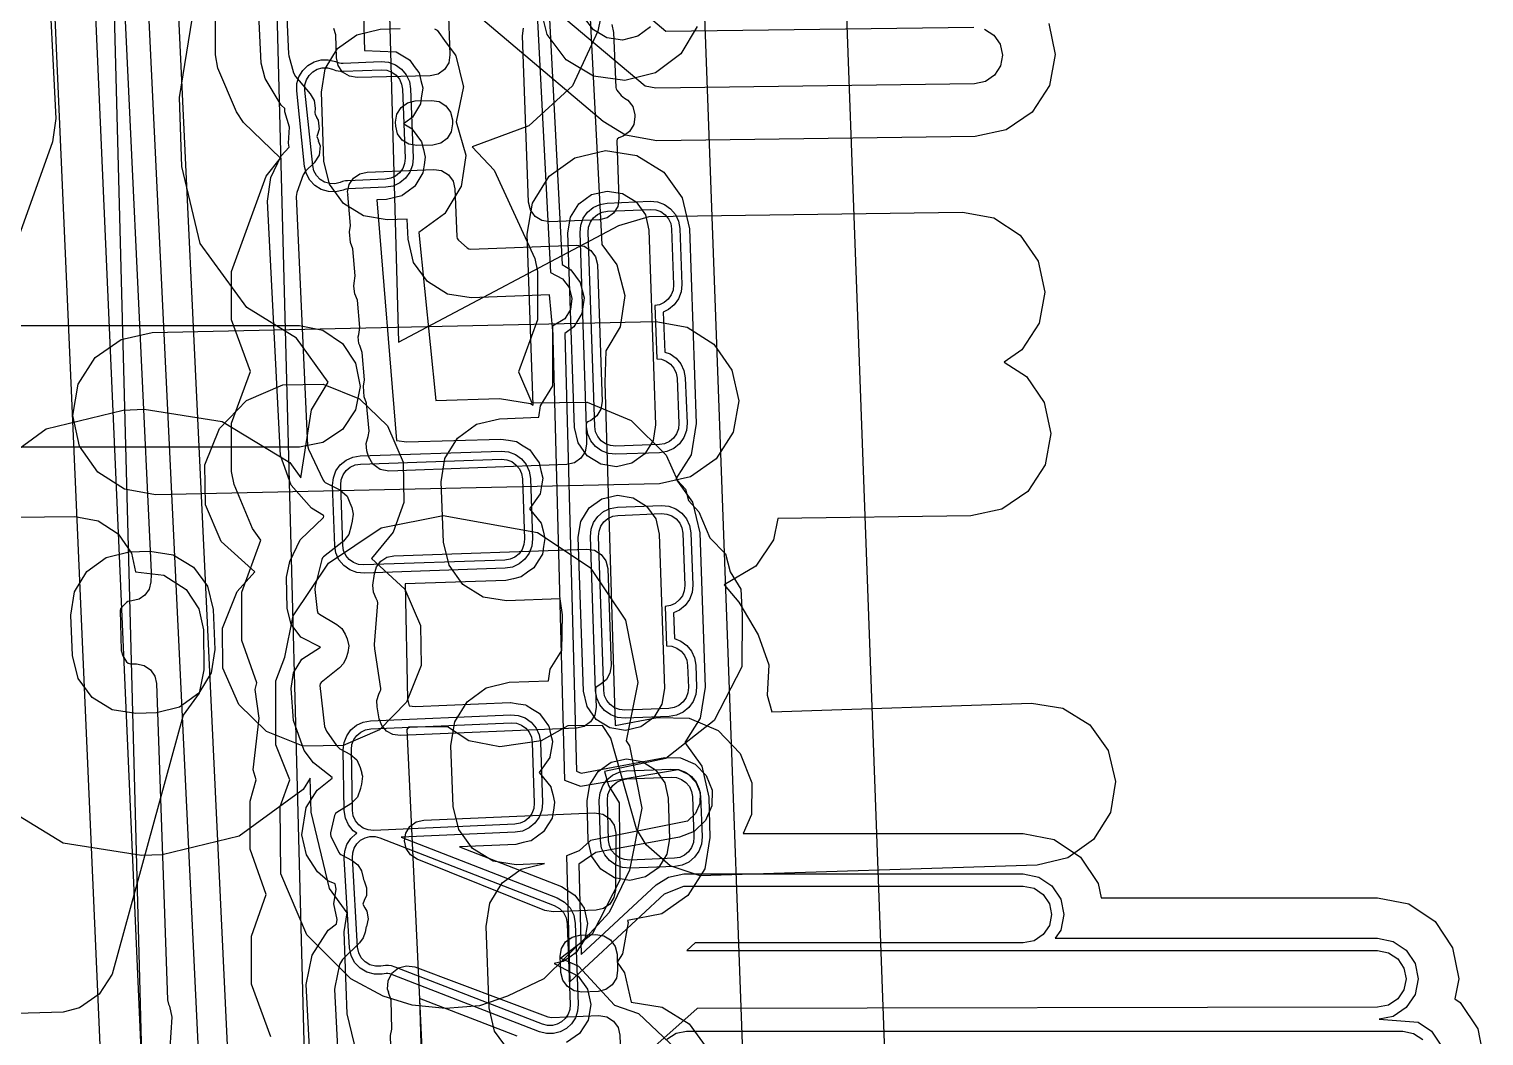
# Model space of a CAD drawing. Header units: metres. Extents: x 17722 to 17999, y 13535 to 15917.
# Drawn here: x 17947.2 to 17983.05, y 13619.83 to 13644.64 of the extents above; entities that cross this region are included whole.
import ezdxf

# ---------------------------------------------------------------- set-up
doc = ezdxf.new("R2010")
doc.units = ezdxf.units.M
doc.layers.add('AI_GREENING_EXCLUSIONS', color=1, linetype='Continuous')
doc.layers.add('AI_GREENING_LAWN', color=82, linetype='Continuous')

msp = doc.modelspace()

# ---------------------------------------------------------------- linework, layer by layer
at = {"layer": 'AI_GREENING_EXCLUSIONS'}
for points in [[(17937.81, 13581.613), (17949.419, 13600.49), (17949.552, 13600.909), (17949.929, 13601.592), (17950.214, 13601.82), (17950.428, 13602.153), (17949.162, 13650.342), (17948.915, 13650.645), (17948.695, 13651.119), (17948.436, 13652.246), (17948.559, 13652.776), (17948.432, 13655.492), (17948.268, 13655.995), (17948.307, 13656.619), (17948.485, 13657.379), (17948.807, 13657.925), (17946.211, 13694.508), (17945.589, 13694.609), (17944.864, 13694.899), (17944.581, 13695.101), (17921.652, 13696.691), (17898.97, 13691.755)], [(17937.81, 13581.613), (17949.419, 13600.49), (17949.552, 13600.909), (17949.929, 13601.592), (17950.214, 13601.82), (17950.428, 13602.153), (17949.162, 13650.342), (17948.915, 13650.645), (17948.695, 13651.119), (17948.436, 13652.246), (17948.559, 13652.776), (17948.432, 13655.492), (17948.268, 13655.995), (17948.307, 13656.619), (17948.485, 13657.379), (17948.807, 13657.925), (17946.211, 13694.508), (17945.589, 13694.609), (17944.864, 13694.899), (17944.581, 13695.101), (17921.652, 13696.691), (17898.97, 13691.755)], [(17958.568, 13667.284), (17960.042, 13638.64), (17960.345, 13638.49), (17960.508, 13638.271), (17960.575, 13638.007), (17960.536, 13637.736), (17960.396, 13637.502), (17960.094, 13637.318), (17960.39, 13626.134), (17960.789, 13625.986), (17963.189, 13626.391), (17963.44, 13626.282), (17963.63, 13626.086), (17963.731, 13625.832), (17963.727, 13625.559), (17963.618, 13625.308), (17963.422, 13625.118), (17961.035, 13624.646), (17960.755, 13624.387), (17960.44, 13624.269), (17960.522, 13621.165), (17962.856, 13623.333), (17963.332, 13623.52), (17971.693, 13623.52), (17971.961, 13623.467), (17972.188, 13623.315), (17972.34, 13623.088), (17972.393, 13622.82), (17972.34, 13622.553), (17972.188, 13622.325), (17971.961, 13622.174), (17971.693, 13622.12), (17963.607, 13622.12), (17963.406, 13621.934), (17980.427, 13621.934), (17980.695, 13621.88), (17980.922, 13621.729), (17981.074, 13621.501), (17981.127, 13621.234), (17981.074, 13620.966), (17980.922, 13620.739), (17980.695, 13620.587), (17980.427, 13620.534), (17963.659, 13620.503), (17960.611, 13617.79)], [(17958.883, 13667.014), (17960.332, 13638.841), (17960.546, 13638.713), (17960.779, 13638.4), (17960.875, 13638.022), (17960.819, 13637.636), (17960.619, 13637.301), (17960.399, 13637.137), (17960.684, 13626.357), (17960.802, 13626.308), (17962.862, 13626.69), (17963.252, 13626.684), (17963.611, 13626.529), (17963.882, 13626.249), (17964.026, 13625.886), (17964.02, 13625.496), (17963.865, 13625.138), (17963.585, 13624.866), (17963.222, 13624.723), (17961.16, 13624.35), (17960.745, 13624.064), (17960.804, 13621.837), (17962.652, 13623.553), (17962.95, 13623.744), (17963.332, 13623.82), (17971.693, 13623.82), (17972.076, 13623.744), (17972.4, 13623.528), (17972.617, 13623.203), (17972.693, 13622.82), (17972.617, 13622.438), (17972.481, 13622.234), (17980.427, 13622.234), (17980.81, 13622.157), (17981.134, 13621.941), (17981.351, 13621.616), (17981.427, 13621.234), (17981.351, 13620.851), (17981.134, 13620.526), (17980.81, 13620.31), (17980.468, 13620.242), (17981.429, 13620.166), (17981.753, 13619.949), (17981.97, 13619.624)], [(17960.023, 13664.323), (17961.308, 13639.332), (17961.682, 13638.83), (17961.874, 13638.073), (17961.761, 13637.301), (17961.41, 13636.713), (17961.381, 13635.928), (17961.639, 13627.483), (17962.682, 13627.673), (17963.462, 13627.662), (17964.179, 13627.352), (17964.722, 13626.792), (17965.01, 13626.066), (17964.998, 13625.286), (17964.796, 13624.82), (17971.693, 13624.82), (17972.459, 13624.668), (17973.107, 13624.235), (17973.541, 13623.586), (17973.611, 13623.234), (17980.427, 13623.234), (17981.193, 13623.081), (17981.842, 13622.648), (17982.275, 13621.999), (17982.427, 13621.234), (17982.33, 13620.743), (17982.46, 13620.656), (17982.894, 13620.007), (17983.046, 13619.242)], [(17950.386, 13655.374), (17953.494, 13589.735)], [(17953.087, 13653.224), (17954.347, 13605.275), (17954.598, 13604.644), (17954.723, 13603.874), (17954.595, 13603.331), (17954.704, 13600.664), (17954.877, 13600.127), (17954.814, 13599.349), (17954.594, 13598.667), (17955.136, 13587.988)], [(17953.087, 13653.224), (17954.347, 13605.275), (17954.598, 13604.644), (17954.723, 13603.874), (17954.595, 13603.331), (17954.704, 13600.664), (17954.877, 13600.127), (17954.814, 13599.349), (17954.594, 13598.667), (17955.136, 13587.988)], [(17954.37, 13614.525), (17954.024, 13621.092), (17954.17, 13621.818), (17954.569, 13622.439), (17954.774, 13622.587), (17954.792, 13622.698), (17954.708, 13623.085), (17954.767, 13623.447), (17954.74, 13623.573), (17954.562, 13623.648), (17954.305, 13623.871), (17954.034, 13624.291), (17953.916, 13624.782), (17954.027, 13625.455), (17954.297, 13625.882), (17954.669, 13626.179), (17954.665, 13626.196), (17954.204, 13626.56), (17953.976, 13626.866), (17953.711, 13627.603), (17953.653, 13628.388), (17953.713, 13628.78), (17953.919, 13629.118), (17954.382, 13629.412), (17953.893, 13629.66), (17953.654, 13629.976), (17953.557, 13630.36), (17953.543, 13631.138), (17953.621, 13631.525), (17953.876, 13632.057), (17954.452, 13632.606), (17954.457, 13632.642), (17954.454, 13632.654), (17954.157, 13632.837), (17953.653, 13633.399), (17953.392, 13634.131), (17953.07, 13640.406), (17953.157, 13640.989), (17953.41, 13641.519), (17953.604, 13641.732), (17953.587, 13641.831), (17953.616, 13642.226), (17953.503, 13642.606), (17953.501, 13642.682), (17953.41, 13642.766), (17953.015, 13643.424), (17952.918, 13643.807), (17952.526, 13651.992)], [(17955.242, 13652.062), (17955.465, 13644.119), (17956.234, 13644.084), (17956.24, 13644.081), (17956.244, 13644.08), (17956.406, 13643.981), (17956.569, 13643.884), (17956.573, 13643.88), (17956.577, 13643.877), (17956.689, 13643.724), (17956.803, 13643.571), (17956.804, 13643.566), (17956.807, 13643.562), (17956.852, 13643.377), (17956.898, 13643.193), (17956.898, 13643.188), (17956.899, 13643.183), (17956.869, 13642.995), (17956.842, 13642.807), (17956.839, 13642.803), (17956.839, 13642.797), (17956.74, 13642.635), (17956.642, 13642.472), (17956.638, 13642.469), (17956.635, 13642.464), (17956.482, 13642.352), (17956.424, 13642.309), (17956.471, 13642.281), (17956.636, 13642.182), (17956.637, 13642.18), (17956.639, 13642.178), (17956.753, 13642.023), (17956.867, 13641.868), (17956.868, 13641.865), (17956.869, 13641.863), (17956.915, 13641.676), (17956.961, 13641.489), (17956.961, 13641.486), (17956.961, 13641.484), (17956.931, 13641.294), (17956.903, 13641.103), (17956.901, 13641.101), (17956.901, 13641.099), (17956.801, 13640.934), (17956.701, 13640.769), (17956.699, 13640.768), (17956.698, 13640.765), (17956.542, 13640.652), (17956.387, 13640.538), (17956.385, 13640.537), (17956.383, 13640.535), (17956.003, 13640.444), (17955.768, 13640.433), (17955.768, 13640.433), (17956.252, 13634.503), (17956.507, 13634.473), (17958.82, 13634.54), (17958.82, 13634.54), (17958.82, 13634.54), (17959.013, 13634.509), (17959.205, 13634.477), (17959.205, 13634.477), (17959.205, 13634.477), (17959.371, 13634.374), (17959.537, 13634.271), (17959.537, 13634.271), (17959.537, 13634.271), (17959.651, 13634.113), (17959.764, 13633.954), (17959.764, 13633.954), (17959.764, 13633.954), (17959.809, 13633.764), (17959.853, 13633.574), (17959.853, 13633.574), (17959.853, 13633.574), (17959.822, 13633.382), (17959.79, 13633.189), (17959.79, 13633.189), (17959.79, 13633.189), (17959.532, 13632.82), (17959.819, 13632.466), (17959.819, 13632.466), (17959.819, 13632.466), (17959.863, 13632.276), (17959.908, 13632.086), (17959.908, 13632.086), (17959.908, 13632.086), (17959.876, 13631.893), (17959.845, 13631.701), (17959.845, 13631.701), (17959.845, 13631.701), (17959.742, 13631.535), (17959.639, 13631.369), (17959.639, 13631.369), (17959.639, 13631.369), (17959.481, 13631.256), (17959.322, 13631.142), (17959.322, 13631.142), (17959.322, 13631.142), (17959.132, 13631.097), (17958.942, 13631.053), (17956.466, 13630.969), (17956.525, 13628.129), (17956.565, 13627.96), (17956.714, 13627.951), (17959.049, 13628.044), (17959.05, 13628.044), (17959.059, 13628.044), (17959.246, 13628.014), (17959.434, 13627.985), (17959.439, 13627.982), (17959.444, 13627.981), (17959.605, 13627.881), (17959.768, 13627.782), (17959.771, 13627.778), (17959.775, 13627.776), (17959.886, 13627.621), (17959.999, 13627.468), (17960, 13627.463), (17960.003, 13627.459), (17960.046, 13627.274), (17960.091, 13627.089), (17960.091, 13627.084), (17960.092, 13627.079), (17960.061, 13626.891), (17960.032, 13626.703), (17960.03, 13626.7), (17960.029, 13626.694), (17959.763, 13626.319), (17960.054, 13625.969), (17960.055, 13625.963), (17960.058, 13625.96), (17960.101, 13625.775), (17960.146, 13625.59), (17960.146, 13625.585), (17960.147, 13625.58), (17960.116, 13625.392), (17960.087, 13625.204), (17960.084, 13625.2), (17960.084, 13625.195), (17959.983, 13625.033), (17959.885, 13624.871), (17959.881, 13624.868), (17959.878, 13624.863), (17959.724, 13624.752), (17959.57, 13624.64), (17959.565, 13624.639), (17959.561, 13624.636), (17959.376, 13624.592), (17959.191, 13624.547), (17957.805, 13624.486), (17960.319, 13623.509), (17960.319, 13623.509), (17960.484, 13623.404), (17960.648, 13623.299), (17960.648, 13623.299), (17960.648, 13623.299), (17960.76, 13623.139), (17960.872, 13622.98), (17960.872, 13622.98), (17960.872, 13622.98), (17960.914, 13622.789), (17960.957, 13622.599), (17960.957, 13622.599), (17960.957, 13622.599), (17960.923, 13622.407), (17960.889, 13622.215), (17960.889, 13622.215), (17960.889, 13622.215), (17960.784, 13622.05), (17960.679, 13621.885), (17960.679, 13621.885), (17960.679, 13621.885), (17960.52, 13621.773), (17960.36, 13621.662), (17960.36, 13621.662), (17960.36, 13621.662), (17960.169, 13621.619), (17960.139, 13621.613), (17960.73, 13621.301), (17960.954, 13620.981), (17961.039, 13620.6), (17960.971, 13620.216), (17960.761, 13619.887), (17960.442, 13619.663)], [(17963.6, 13651.451), (17966.018, 13585.59)], [(17970.744, 13644.644), (17970.974, 13644.495), (17971.128, 13644.27), (17971.185, 13644.003), (17971.135, 13643.734), (17970.987, 13643.505), (17970.762, 13643.35), (17970.494, 13643.293), (17962.644, 13643.19), (17962.376, 13643.239), (17952.759, 13651.332)], [(17955.155, 13651.138), (17962.888, 13644.593), (17970.476, 13644.693)], [(17972.323, 13644.783), (17972.485, 13644.02), (17972.343, 13643.252), (17971.918, 13642.598), (17971.275, 13642.156), (17970.512, 13641.994), (17962.662, 13641.89), (17961.894, 13642.032), (17961.343, 13642.363), (17952.245, 13650.064)], [(17950.187, 13592.418), (17950.041, 13595.739), (17949.774, 13600.848), (17947.628, 13649.807)], [(17951.238, 13591.263), (17951.098, 13594.461), (17950.882, 13598.484), (17948.627, 13649.846)], [(17955.979, 13648.559), (17956.298, 13636.928), (17961.732, 13639.801), (17962.48, 13640.024), (17970.2, 13640.133), (17970.968, 13639.991), (17971.622, 13639.566), (17972.064, 13638.923), (17972.227, 13638.159), (17972.085, 13637.392), (17971.66, 13636.737), (17971.221, 13636.436), (17971.772, 13636.079), (17972.214, 13635.436), (17972.377, 13634.672), (17972.234, 13633.905), (17971.81, 13633.25), (17971.166, 13632.808), (17970.403, 13632.646), (17965.646, 13632.583), (17965.541, 13632.056), (17965.108, 13631.408), (17964.324, 13630.947), (17964.686, 13630.515), (17965.165, 13629.712), (17965.426, 13628.977), (17965.387, 13628.226), (17965.5, 13627.814), (17971.9, 13628.033), (17972.67, 13627.908), (17973.333, 13627.496), (17973.789, 13626.863), (17973.967, 13626.103), (17973.841, 13625.333), (17973.43, 13624.67), (17972.797, 13624.214), (17972.037, 13624.036), (17963.737, 13623.777), (17962.997, 13624.024), (17962.407, 13624.535), (17962.168, 13624.932), (17961.529, 13627.171), (17961.327, 13627.477), (17960.477, 13627.47), (17959.819, 13627.102), (17958.798, 13626.956), (17958.031, 13627.102), (17957.508, 13627.445), (17956.543, 13627.437), (17956.507, 13627.38), (17957.47, 13606.908)], [(17967.226, 13648.097), (17969.387, 13589.207)], [(17947.65, 13646.523), (17947.86, 13642.441), (17947.775, 13641.868), (17946.277, 13637.696)], [(17953.152, 13619.802), (17952.678, 13621.101), (17952.678, 13622.288), (17953.039, 13623.318), (17952.644, 13624.431), (17952.644, 13625.618), (17952.794, 13626.144), (17952.716, 13626.39), (17952.871, 13627.661), (17952.767, 13628.366), (17952.808, 13628.529), (17952.439, 13629.576), (17952.439, 13630.763), (17952.906, 13632.046), (17952.703, 13632.335), (17952.25, 13633.418), (17952.185, 13633.74), (17952.185, 13634.928), (17952.65, 13636.208), (17952.189, 13637.478), (17952.189, 13638.666), (17953.036, 13641.015), (17953.393, 13641.459), (17952.483, 13642.337), (17952.306, 13642.6), (17951.852, 13643.683), (17951.787, 13644.006), (17951.787, 13645.193)], [(17963.656, 13644.703), (17963.257, 13644.033), (17962.632, 13643.566), (17961.876, 13643.373), (17961.103, 13643.485), (17960.433, 13643.884), (17959.966, 13644.509), (17959.773, 13645.266)], [(17962.514, 13644.702), (17962.201, 13644.468), (17961.823, 13644.372), (17961.437, 13644.428), (17961.102, 13644.627), (17960.868, 13644.94)], [(17946.049, 13633.648), (17947.622, 13634.794), (17949.518, 13635.254), (17950.031, 13635.275), (17951.958, 13634.972), (17953.619, 13633.958), (17953.894, 13633.583), (17954.16, 13635.263), (17954.571, 13635.938), (17953.786, 13637.023), (17952.559, 13637.78), (17951.416, 13639.361), (17950.965, 13641.259), (17950.903, 13642.958), (17951.213, 13644.884)], [(17959.014, 13619.475), (17958.669, 13619.948), (17958.532, 13620.517), (17958.458, 13622.522), (17958.551, 13623.1), (17958.858, 13623.598), (17959.326, 13623.938), (17959.895, 13624.076), (17959.202, 13624.047), (17958.631, 13624.138), (17958.126, 13624.447), (17957.786, 13624.916), (17957.649, 13625.484), (17957.593, 13626.99), (17957.686, 13627.568), (17957.989, 13628.061), (17958.462, 13628.406), (17959.031, 13628.544), (17959.995, 13628.583), (17960.04, 13628.866), (17960.323, 13629.327), (17960.343, 13630.209), (17960.28, 13630.602), (17958.964, 13630.553), (17958.386, 13630.646), (17957.888, 13630.953), (17957.545, 13631.428), (17957.41, 13631.997), (17957.355, 13633.486), (17957.446, 13634.057), (17957.751, 13634.557), (17958.223, 13634.902), (17958.792, 13635.039), (17959.756, 13635.079), (17959.802, 13635.361), (17960.102, 13635.85), (17960.105, 13637.205), (17960.025, 13638.093), (17958.089, 13638.018), (17957.511, 13638.111), (17957.013, 13638.419), (17956.67, 13638.893), (17956.535, 13639.462), (17956.517, 13639.962), (17956.017, 13639.944), (17955.439, 13640.037), (17954.941, 13640.344), (17954.598, 13640.818), (17954.463, 13641.388), (17954.401, 13643.087), (17954.494, 13643.664), (17954.801, 13644.163), (17955.275, 13644.505), (17955.845, 13644.641), (17956.344, 13644.659)], [(17957.189, 13644.653), (17957.239, 13644.627), (17957.245, 13644.618), (17957.254, 13644.613), (17957.478, 13644.306), (17957.706, 13644.001), (17957.708, 13643.991), (17957.714, 13643.983), (17957.804, 13643.613), (17957.897, 13643.244), (17957.895, 13643.236), (17957.898, 13643.224), (17957.721, 13642.361), (17957.96, 13641.535), (17957.959, 13641.53), (17957.96, 13641.525), (17957.901, 13641.145), (17957.843, 13640.764), (17957.841, 13640.759), (17957.84, 13640.754), (17957.639, 13640.425), (17957.44, 13640.095), (17957.436, 13640.093), (17957.434, 13640.088), (17956.803, 13639.628), (17956.802, 13639.628), (17957.218, 13635.487), (17958.786, 13635.54), (17958.786, 13635.54), (17958.786, 13635.54), (17958.786, 13635.54), (17959.556, 13635.413), (17959.617, 13635.376), (17959.474, 13639.585), (17959.6, 13640.355), (17960.011, 13641.018), (17960.645, 13641.474), (17961.404, 13641.652), (17962.175, 13641.526), (17962.838, 13641.114), (17963.293, 13640.481), (17963.471, 13639.721), (17963.635, 13634.924), (17963.509, 13634.154), (17963.138, 13633.556), (17963.548, 13632.985), (17963.727, 13632.226), (17963.856, 13628.428), (17963.73, 13627.658), (17963.36, 13627.062), (17963.775, 13626.478), (17963.948, 13625.717), (17963.976, 13624.717), (17963.845, 13623.948), (17963.43, 13623.287), (17962.793, 13622.836), (17961.944, 13622.677), (17961.956, 13622.621), (17961.821, 13621.852), (17961.821, 13621.852), (17961.821, 13621.852), (17961.688, 13621.643), (17961.87, 13621.384), (17962.03, 13620.66), (17962.799, 13620.536), (17963.463, 13620.127), (17963.92, 13619.494)], [(17961.28, 13644.912), (17961.214, 13644.59), (17960.584, 13643.243), (17959.51, 13642.255), (17958.119, 13641.74), (17958.658, 13641.164), (17959.662, 13638.988), (17959.727, 13638.666), (17959.727, 13637.478), (17959.261, 13636.198), (17959.582, 13635.43), (17960.948, 13635.446), (17962.031, 13634.993), (17962.898, 13634.144), (17963.174, 13633.519), (17963.372, 13633.302), (17963.447, 13633.025), (17963.704, 13632.749), (17963.973, 13632.107), (17964.356, 13631.711), (17964.476, 13631.266), (17964.739, 13630.839), (17964.765, 13630.199), (17964.761, 13628.926), (17964.078, 13627.602), (17962.888, 13626.667), (17961.379, 13626.346), (17961.471, 13626.004), (17961.734, 13625.577), (17961.756, 13623.664), (17961.073, 13622.339), (17960.3, 13621.744), (17960.735, 13621.548), (17961.621, 13620.59), (17962.214, 13620.383), (17963.438, 13619.224)], [(17946.608, 13637.337), (17953.858, 13637.337), (17954.432, 13637.223), (17954.918, 13636.898), (17955.243, 13636.411), (17955.358, 13635.837), (17955.243, 13635.263), (17954.918, 13634.777), (17954.432, 13634.451), (17953.858, 13634.337), (17946.338, 13634.337)], [(17946.064, 13632.603), (17948.324, 13632.633), (17948.899, 13632.526), (17949.39, 13632.207), (17949.722, 13631.725), (17949.819, 13631.269), (17950.516, 13631.183), (17951.067, 13630.828), (17951.382, 13630.355), (17951.498, 13629.837), (17951.503, 13628.848), (17951.392, 13628.273), (17950.998, 13627.737), (17949.244, 13621.347), (17948.925, 13620.856), (17948.443, 13620.524), (17948.04, 13620.414), (17946.891, 13620.385)], [(17955.484, 13618.497), (17955.034, 13620.373), (17954.96, 13622.393), (17955.036, 13622.862), (17954.601, 13623.464), (17954.152, 13625.341), (17954.121, 13626.182), (17953.949, 13625.901), (17952.372, 13624.753), (17950.48, 13624.295), (17949.967, 13624.274), (17948.04, 13624.577), (17946.379, 13625.591)], [(17959.223, 13619.822), (17956.817, 13620.753), (17956.994, 13614.89)], [(17962.915, 13619.746), (17963.145, 13619.894), (17963.4, 13619.942), (17981.046, 13619.942), (17981.314, 13619.888), (17981.541, 13619.737)]]:
    msp.add_lwpolyline(points, dxfattribs=at)
for points in [[(17954.755, 13640.632), (17954.573, 13640.637), (17954.398, 13640.689), (17954.242, 13640.785), (17954.117, 13640.918), (17954.03, 13641.078), (17953.988, 13641.256), (17953.794, 13643.12), (17953.799, 13643.298), (17953.848, 13643.47), (17953.939, 13643.623), (17954.066, 13643.749), (17954.22, 13643.838), (17954.392, 13643.885), (17954.571, 13643.888), (17954.744, 13643.845), (17954.815, 13643.817), (17954.849, 13643.808), (17954.884, 13643.803), (17954.94, 13643.802), (17955.871, 13643.841), (17956.053, 13643.825), (17956.225, 13643.761), (17956.375, 13643.655), (17956.492, 13643.515), (17956.569, 13643.348), (17956.599, 13643.167), (17956.662, 13641.468), (17956.645, 13641.287), (17956.581, 13641.116), (17956.476, 13640.967), (17956.336, 13640.851), (17956.171, 13640.774), (17955.991, 13640.743), (17955.054, 13640.704), (17955.02, 13640.701), (17955, 13640.698), (17954.981, 13640.692), (17954.933, 13640.674), (17954.755, 13640.632)], [(17954.735, 13640.831), (17954.605, 13640.835), (17954.48, 13640.872), (17954.369, 13640.94), (17954.279, 13641.035), (17954.217, 13641.15), (17954.187, 13641.277), (17953.993, 13643.141), (17953.996, 13643.268), (17954.031, 13643.391), (17954.096, 13643.5), (17954.187, 13643.59), (17954.298, 13643.654), (17954.42, 13643.687), (17954.548, 13643.689), (17954.672, 13643.658), (17954.754, 13643.626), (17954.811, 13643.612), (17954.869, 13643.604), (17954.942, 13643.602), (17955.879, 13643.641), (17956.009, 13643.629), (17956.132, 13643.584), (17956.239, 13643.509), (17956.323, 13643.408), (17956.377, 13643.289), (17956.399, 13643.16), (17956.462, 13641.461), (17956.45, 13641.331), (17956.404, 13641.209), (17956.329, 13641.103), (17956.229, 13641.02), (17956.111, 13640.965), (17955.983, 13640.943), (17955.041, 13640.904), (17954.992, 13640.9), (17954.955, 13640.893), (17954.919, 13640.883), (17954.862, 13640.861), (17954.735, 13640.831)], [(17961.67, 13633.857), (17961.285, 13633.92), (17960.953, 13634.125), (17960.726, 13634.442), (17960.636, 13634.822), (17960.473, 13639.619), (17960.536, 13640.004), (17960.742, 13640.336), (17961.059, 13640.563), (17961.439, 13640.652), (17961.824, 13640.589), (17962.155, 13640.384), (17962.383, 13640.067), (17962.472, 13639.687), (17962.635, 13634.89), (17962.572, 13634.505), (17962.367, 13634.173), (17962.05, 13633.946), (17961.67, 13633.857)], [(17963.365, 13636.046), (17963.411, 13634.929), (17963.394, 13634.746), (17963.331, 13634.574), (17963.225, 13634.424), (17963.083, 13634.307), (17962.916, 13634.231), (17962.735, 13634.201), (17961.659, 13634.164), (17961.478, 13634.182), (17961.306, 13634.246), (17961.158, 13634.352), (17961.042, 13634.493), (17960.966, 13634.66), (17960.936, 13634.84), (17960.773, 13639.629), (17960.79, 13639.81), (17960.854, 13639.98), (17960.958, 13640.128), (17961.098, 13640.244), (17961.262, 13640.321), (17961.441, 13640.352), (17962.499, 13640.4), (17962.682, 13640.384), (17962.854, 13640.321), (17963.005, 13640.215), (17963.122, 13640.074), (17963.199, 13639.907), (17963.23, 13639.726), (17963.28, 13638.35), (17963.263, 13638.168), (17963.2, 13637.997), (17963.094, 13637.848), (17962.953, 13637.731), (17962.82, 13637.67), (17962.863, 13636.684), (17962.992, 13636.636), (17963.141, 13636.531), (17963.257, 13636.391), (17963.334, 13636.225), (17963.365, 13636.046)], [(17963.143, 13636.166), (17963.165, 13636.037), (17963.211, 13634.921), (17963.199, 13634.79), (17963.154, 13634.667), (17963.078, 13634.56), (17962.977, 13634.477), (17962.858, 13634.422), (17962.729, 13634.401), (17961.653, 13634.364), (17961.523, 13634.377), (17961.4, 13634.423), (17961.294, 13634.498), (17961.211, 13634.599), (17961.157, 13634.718), (17961.136, 13634.847), (17960.973, 13639.636), (17960.985, 13639.765), (17961.03, 13639.886), (17961.105, 13639.992), (17961.205, 13640.075), (17961.322, 13640.13), (17961.45, 13640.152), (17962.508, 13640.2), (17962.638, 13640.189), (17962.762, 13640.144), (17962.869, 13640.068), (17962.953, 13639.967), (17963.008, 13639.848), (17963.03, 13639.719), (17963.08, 13638.342), (17963.068, 13638.212), (17963.023, 13638.09), (17962.947, 13637.984), (17962.847, 13637.901), (17962.728, 13637.846), (17962.613, 13637.827), (17962.67, 13636.514), (17962.777, 13636.504), (17962.899, 13636.459), (17963.005, 13636.384), (17963.088, 13636.284), (17963.143, 13636.166)], [(17949.546, 13633.302), (17948.888, 13633.721), (17948.441, 13634.36), (17948.272, 13635.122), (17948.407, 13635.891), (17948.827, 13636.549), (17949.466, 13636.996), (17950.228, 13637.165), (17962.644, 13637.435), (17963.412, 13637.299), (17964.07, 13636.88), (17964.518, 13636.24), (17964.687, 13635.478), (17964.551, 13634.71), (17964.132, 13634.052), (17963.492, 13633.604), (17962.731, 13633.436), (17950.315, 13633.166), (17949.546, 13633.302)], [(17954.441, 13635.889), (17955.343, 13635.527), (17956.026, 13634.863), (17956.416, 13633.966), (17956.429, 13632.979), (17956.166, 13632.242), (17955.631, 13631.592), (17956.456, 13630.843), (17956.846, 13629.946), (17956.859, 13628.959), (17956.497, 13628.057), (17955.833, 13627.374), (17954.936, 13626.984), (17953.949, 13626.971), (17953.047, 13627.333), (17952.364, 13627.997), (17951.974, 13628.894), (17951.961, 13629.881), (17952.323, 13630.783), (17952.759, 13631.268), (17951.934, 13632.017), (17951.544, 13632.914), (17951.531, 13633.901), (17951.893, 13634.803), (17952.557, 13635.486), (17953.454, 13635.876), (17954.441, 13635.889)], [(17955.174, 13634.093), (17955.354, 13634.123), (17958.83, 13634.24), (17959.012, 13634.223), (17959.183, 13634.158), (17959.332, 13634.052), (17959.448, 13633.911), (17959.523, 13633.745), (17959.553, 13633.565), (17959.604, 13632.078), (17959.587, 13631.896), (17959.523, 13631.725), (17959.417, 13631.576), (17959.275, 13631.46), (17959.109, 13631.384), (17958.929, 13631.354), (17955.452, 13631.235), (17955.27, 13631.253), (17955.098, 13631.317), (17954.95, 13631.423), (17954.834, 13631.564), (17954.758, 13631.731), (17954.728, 13631.911), (17954.678, 13633.4), (17954.696, 13633.582), (17954.76, 13633.753), (17954.866, 13633.901), (17955.007, 13634.017), (17955.174, 13634.093)], [(17955.232, 13633.902), (17955.361, 13633.923), (17958.837, 13634.04), (17958.967, 13634.028), (17959.089, 13633.982), (17959.195, 13633.906), (17959.278, 13633.805), (17959.332, 13633.687), (17959.354, 13633.558), (17959.405, 13632.071), (17959.392, 13631.941), (17959.346, 13631.819), (17959.27, 13631.713), (17959.17, 13631.63), (17959.051, 13631.576), (17958.922, 13631.554), (17955.445, 13631.435), (17955.315, 13631.448), (17955.192, 13631.493), (17955.086, 13631.569), (17955.003, 13631.67), (17954.949, 13631.789), (17954.928, 13631.918), (17954.878, 13633.407), (17954.891, 13633.536), (17954.936, 13633.659), (17955.012, 13633.765), (17955.113, 13633.848), (17955.232, 13633.902)], [(17961.506, 13627.423), (17961.174, 13627.629), (17960.947, 13627.946), (17960.858, 13628.326), (17960.728, 13632.124), (17960.791, 13632.509), (17960.997, 13632.84), (17961.314, 13633.068), (17961.694, 13633.157), (17962.079, 13633.094), (17962.41, 13632.888), (17962.638, 13632.572), (17962.727, 13632.192), (17962.856, 13628.394), (17962.793, 13628.009), (17962.588, 13627.677), (17962.271, 13627.449), (17961.891, 13627.36), (17961.506, 13627.423)], [(17963.625, 13628.97), (17963.645, 13628.425), (17963.627, 13628.243), (17963.564, 13628.072), (17963.458, 13627.923), (17963.317, 13627.807), (17963.151, 13627.731), (17962.971, 13627.7), (17961.883, 13627.66), (17961.7, 13627.677), (17961.529, 13627.741), (17961.38, 13627.848), (17961.263, 13627.989), (17961.188, 13628.155), (17961.157, 13628.336), (17961.028, 13632.134), (17961.046, 13632.315), (17961.109, 13632.485), (17961.215, 13632.634), (17961.355, 13632.75), (17961.52, 13632.826), (17961.699, 13632.857), (17962.777, 13632.901), (17962.959, 13632.885), (17963.131, 13632.822), (17963.281, 13632.716), (17963.398, 13632.575), (17963.474, 13632.408), (17963.505, 13632.228), (17963.552, 13630.939), (17963.535, 13630.757), (17963.471, 13630.585), (17963.366, 13630.436), (17963.225, 13630.32), (17963.079, 13630.253), (17963.1, 13629.62), (17963.255, 13629.561), (17963.403, 13629.455), (17963.519, 13629.315), (17963.594, 13629.149), (17963.625, 13628.97)], [(17953.503, 13629.161), (17953.706, 13630.185), (17954.574, 13631.482), (17955.871, 13632.35), (17957.402, 13632.654), (17959.727, 13632.238), (17961.024, 13631.37), (17961.892, 13630.073), (17962.196, 13628.542), (17961.91, 13627.103), (17961.996, 13626.975), (17962.3, 13625.444), (17961.996, 13623.913), (17961.49, 13622.874), (17961.013, 13622.355), (17959.881, 13621.236), (17958.986, 13620.805), (17958.295, 13620.573), (17957.455, 13620.501), (17956.634, 13620.589), (17955.924, 13620.805), (17955.125, 13621.236), (17954.045, 13622.316), (17953.398, 13623.825), (17953.382, 13625.486), (17953.622, 13626.138), (17953.278, 13627), (17953.278, 13628.584), (17953.503, 13629.161)], [(17963.349, 13629.209), (17963.403, 13629.09), (17963.425, 13628.962), (17963.445, 13628.418), (17963.432, 13628.288), (17963.387, 13628.166), (17963.311, 13628.059), (17963.211, 13627.976), (17963.092, 13627.922), (17962.963, 13627.9), (17961.875, 13627.86), (17961.745, 13627.872), (17961.623, 13627.918), (17961.516, 13627.994), (17961.433, 13628.095), (17961.379, 13628.214), (17961.357, 13628.343), (17961.228, 13632.141), (17961.241, 13632.27), (17961.286, 13632.392), (17961.361, 13632.498), (17961.461, 13632.581), (17961.579, 13632.635), (17961.707, 13632.657), (17962.785, 13632.702), (17962.915, 13632.69), (17963.038, 13632.645), (17963.145, 13632.569), (17963.229, 13632.468), (17963.283, 13632.349), (17963.305, 13632.22), (17963.352, 13630.931), (17963.34, 13630.801), (17963.295, 13630.679), (17963.219, 13630.573), (17963.119, 13630.489), (17963, 13630.435), (17962.874, 13630.414), (17962.906, 13629.444), (17962.91, 13629.444), (17963.039, 13629.431), (17963.161, 13629.385), (17963.267, 13629.309), (17963.349, 13629.209)], [(17949.663, 13631.757), (17950.172, 13631.778), (17950.749, 13631.687), (17951.249, 13631.383), (17951.594, 13630.91), (17951.732, 13630.341), (17951.772, 13629.352), (17951.681, 13628.775), (17951.377, 13628.275), (17950.903, 13627.93), (17950.335, 13627.792), (17949.826, 13627.771), (17949.248, 13627.862), (17948.749, 13628.166), (17948.404, 13628.64), (17948.266, 13629.208), (17948.226, 13630.197), (17948.317, 13630.774), (17948.621, 13631.274), (17949.094, 13631.619), (17949.663, 13631.757)], [(17955.706, 13621.347), (17955.519, 13621.397), (17955.353, 13621.497), (17955.22, 13621.638), (17955.131, 13621.81), (17955.093, 13622), (17954.963, 13624.205), (17954.975, 13624.379), (17955.029, 13624.545), (17955.122, 13624.693), (17955.25, 13624.812), (17955.27, 13624.823), (17955.186, 13624.883), (17955.069, 13625.028), (17954.993, 13625.197), (17954.965, 13625.381), (17954.939, 13626.881), (17954.959, 13627.06), (17955.024, 13627.228), (17955.129, 13627.373), (17955.268, 13627.487), (17955.431, 13627.562), (17955.608, 13627.593), (17959.066, 13627.745), (17959.249, 13627.728), (17959.422, 13627.665), (17959.572, 13627.559), (17959.69, 13627.417), (17959.766, 13627.25), (17959.796, 13627.069), (17959.847, 13625.57), (17959.83, 13625.389), (17959.766, 13625.219), (17959.661, 13625.071), (17959.522, 13624.954), (17959.357, 13624.878), (17959.178, 13624.847), (17956.366, 13624.723), (17960.21, 13623.229), (17960.387, 13623.129), (17960.527, 13622.983), (17960.62, 13622.802), (17960.656, 13622.602), (17960.73, 13620.608), (17960.715, 13620.436), (17960.658, 13620.273), (17960.563, 13620.128), (17960.436, 13620.012), (17960.284, 13619.93), (17960.117, 13619.887), (17959.944, 13619.887), (17959.777, 13619.93), (17956.153, 13621.338), (17956.085, 13621.359), (17956.041, 13621.365), (17955.997, 13621.365), (17955.9, 13621.35), (17955.706, 13621.347)], [(17955.185, 13625.253), (17955.165, 13625.385), (17955.139, 13626.885), (17955.153, 13627.012), (17955.199, 13627.132), (17955.275, 13627.236), (17955.374, 13627.318), (17955.49, 13627.371), (17955.617, 13627.393), (17959.075, 13627.545), (17959.206, 13627.533), (17959.329, 13627.488), (17959.436, 13627.412), (17959.52, 13627.311), (17959.575, 13627.192), (17959.596, 13627.062), (17959.647, 13625.563), (17959.635, 13625.434), (17959.589, 13625.312), (17959.514, 13625.206), (17959.415, 13625.124), (17959.297, 13625.069), (17959.169, 13625.047), (17955.687, 13624.894), (17955.555, 13624.906), (17955.431, 13624.952), (17955.323, 13625.029), (17955.239, 13625.132), (17955.185, 13625.253)], [(17961.541, 13626.574), (17961.921, 13626.661), (17962.306, 13626.595), (17962.636, 13626.388), (17962.862, 13626.069), (17962.949, 13625.689), (17962.976, 13624.689), (17962.911, 13624.305), (17962.703, 13623.974), (17962.385, 13623.749), (17962.004, 13623.662), (17961.62, 13623.727), (17961.289, 13623.935), (17961.064, 13624.253), (17960.977, 13624.634), (17960.949, 13625.633), (17961.015, 13626.018), (17961.222, 13626.348), (17961.541, 13626.574)], [(17963.289, 13624.039), (17963.109, 13624.008), (17962.005, 13623.962), (17961.822, 13623.979), (17961.649, 13624.043), (17961.499, 13624.15), (17961.382, 13624.292), (17961.306, 13624.46), (17961.277, 13624.642), (17961.249, 13625.642), (17961.268, 13625.822), (17961.332, 13625.991), (17961.437, 13626.139), (17961.576, 13626.254), (17961.741, 13626.33), (17961.919, 13626.361), (17963.014, 13626.407), (17963.197, 13626.391), (17963.369, 13626.328), (17963.519, 13626.222), (17963.636, 13626.081), (17963.713, 13625.914), (17963.743, 13625.734), (17963.78, 13624.733), (17963.763, 13624.551), (17963.7, 13624.38), (17963.595, 13624.232), (17963.454, 13624.115), (17963.289, 13624.039)], [(17963.229, 13624.23), (17963.101, 13624.207), (17961.997, 13624.162), (17961.866, 13624.174), (17961.743, 13624.22), (17961.636, 13624.296), (17961.552, 13624.398), (17961.498, 13624.518), (17961.477, 13624.648), (17961.449, 13625.647), (17961.462, 13625.776), (17961.508, 13625.897), (17961.583, 13626.002), (17961.683, 13626.085), (17961.8, 13626.139), (17961.928, 13626.161), (17963.023, 13626.207), (17963.153, 13626.196), (17963.276, 13626.151), (17963.383, 13626.075), (17963.467, 13625.974), (17963.522, 13625.855), (17963.544, 13625.726), (17963.58, 13624.725), (17963.568, 13624.596), (17963.523, 13624.474), (17963.448, 13624.367), (17963.348, 13624.284), (17963.229, 13624.23)], [(17955.731, 13621.545), (17955.597, 13621.581), (17955.478, 13621.652), (17955.384, 13621.753), (17955.32, 13621.876), (17955.293, 13622.012), (17955.163, 13624.217), (17955.171, 13624.341), (17955.21, 13624.46), (17955.277, 13624.565), (17955.367, 13624.65), (17955.477, 13624.711), (17955.597, 13624.742), (17955.722, 13624.743), (17955.843, 13624.712), (17960.138, 13623.043), (17960.264, 13622.971), (17960.364, 13622.867), (17960.43, 13622.738), (17960.457, 13622.595), (17960.53, 13620.6), (17960.519, 13620.477), (17960.479, 13620.361), (17960.411, 13620.258), (17960.32, 13620.175), (17960.211, 13620.116), (17960.092, 13620.086), (17959.969, 13620.086), (17959.849, 13620.116), (17956.219, 13621.527), (17956.129, 13621.554), (17956.055, 13621.565), (17955.981, 13621.565), (17955.869, 13621.547), (17955.731, 13621.545)]]:
    msp.add_lwpolyline(points, close=True, dxfattribs=at)
at = {"layer": 'AI_GREENING_LAWN'}
for points in [[(17952.791, 13589.776), (17949.6, 13656.534)], [(17949.121, 13654.27), (17950.209, 13631.256), (17950.209, 13631.204), (17950.198, 13631.018), (17950.155, 13630.843), (17950.053, 13630.695), (17949.906, 13630.592), (17949.731, 13630.548), (17949.671, 13630.544), (17949.63, 13630.534), (17949.595, 13630.51), (17949.48, 13630.397), (17949.453, 13630.358), (17949.444, 13630.31), (17949.464, 13629.328), (17949.504, 13629.199), (17949.601, 13629.051), (17949.642, 13629.013), (17949.696, 13628.999), (17949.846, 13628.996), (17950.031, 13628.958), (17950.188, 13628.853), (17950.296, 13628.698), (17950.338, 13628.514), (17950.605, 13620.72), (17950.634, 13620.613), (17950.661, 13620.562), (17950.718, 13620.293), (17950.664, 13619.532)], [(17953.227, 13651.986), (17953.59, 13644.035), (17953.599, 13643.98), (17953.713, 13643.567), (17953.763, 13643.472), (17954.126, 13643.047), (17954.219, 13642.884), (17954.245, 13642.698), (17954.239, 13642.583), (17954.244, 13642.543), (17954.28, 13642.469), (17954.277, 13642.467), (17954.323, 13642.395), (17954.348, 13642.173), (17954.295, 13642.024), (17954.292, 13641.997), (17954.33, 13641.894), (17954.322, 13641.891), (17954.368, 13641.764), (17954.344, 13641.539), (17954.222, 13641.348), (17954.011, 13641.14), (17953.951, 13641.047), (17953.796, 13640.615), (17953.781, 13640.52), (17954.062, 13634.38), (17954.086, 13634.286), (17954.442, 13633.525), (17954.465, 13633.492), (17954.497, 13633.468), (17954.855, 13633.288), (17955.038, 13633.132), (17955.104, 13632.964), (17955.104, 13632.964), (17955.148, 13632.852), (17955.182, 13632.691), (17955.162, 13632.527), (17955.156, 13632.516), (17955.131, 13632.407), (17955.13, 13632.398), (17955.077, 13632.19), (17954.941, 13632.023), (17954.451, 13631.637), (17954.425, 13631.608), (17954.409, 13631.572), (17954.243, 13630.917), (17954.237, 13630.83), (17954.293, 13630.311), (17954.311, 13630.26), (17954.35, 13630.223), (17954.78, 13629.969), (17954.904, 13629.866), (17954.989, 13629.729), (17955.037, 13629.612), (17955.074, 13629.446), (17955.053, 13629.277), (17955.014, 13629.145), (17954.949, 13629.009), (17954.847, 13628.898), (17954.394, 13628.538), (17954.368, 13628.508), (17954.366, 13628.469), (17954.48, 13627.452), (17954.523, 13627.339), (17954.771, 13626.983), (17954.854, 13626.908), (17955.114, 13626.765), (17955.27, 13626.631), (17955.358, 13626.446), (17955.393, 13626.308), (17955.386, 13626.306), (17955.41, 13626.227), (17955.391, 13626.035), (17955.362, 13625.935), (17955.361, 13625.929), (17955.287, 13625.709), (17955.122, 13625.546), (17954.78, 13625.339), (17954.745, 13625.307), (17954.726, 13625.265), (17954.625, 13624.83), (17954.623, 13624.789), (17954.635, 13624.75), (17954.83, 13624.35), (17954.852, 13624.319), (17954.883, 13624.296), (17955.157, 13624.154), (17955.298, 13624.046), (17955.392, 13623.895), (17955.428, 13623.721), (17955.436, 13623.681), (17955.453, 13623.651), (17955.515, 13623.475), (17955.509, 13623.289), (17955.457, 13623.169), (17955.422, 13623.079), (17955.473, 13622.989), (17955.468, 13622.986), (17955.52, 13622.9), (17955.55, 13622.712), (17955.508, 13622.526), (17955.507, 13622.525), (17955.483, 13622.389), (17955.432, 13622.243), (17955.338, 13622.119), (17954.919, 13621.714), (17954.85, 13621.59), (17954.729, 13621.034), (17954.723, 13620.969), (17955.041, 13614.757)], [(17957.527, 13645.189), (17957.569, 13644.009), (17957.538, 13643.815), (17957.434, 13643.648), (17957.274, 13643.535), (17957.082, 13643.491), (17955.281, 13643.446), (17955.089, 13643.48), (17954.924, 13643.584), (17954.812, 13643.743), (17954.769, 13643.933), (17954.753, 13644.504), (17954.706, 13644.658)], [(17961.555, 13644.753), (17961.601, 13644.563), (17961.657, 13643.207), (17961.664, 13643.17), (17961.683, 13643.136), (17961.787, 13643.007), (17961.872, 13642.937), (17961.949, 13642.895), (17962.076, 13642.732), (17962.126, 13642.532), (17962.128, 13642.482), (17962.097, 13642.289), (17961.994, 13642.123), (17961.835, 13642.008), (17961.727, 13641.959), (17961.691, 13641.933), (17961.684, 13641.89), (17961.732, 13640.461), (17961.701, 13640.269), (17961.599, 13640.104), (17961.442, 13639.99), (17961.253, 13639.944), (17960.024, 13639.894), (17959.83, 13639.924), (17959.664, 13640.027), (17959.664, 13640.027), (17959.549, 13640.185), (17959.504, 13640.375), (17959.353, 13644.473), (17959.384, 13644.665)], [(17956.109, 13619.571), (17956.1, 13619.838), (17956.139, 13619.995), (17956.117, 13620.709), (17956.058, 13620.899), (17956.065, 13620.901), (17956.033, 13620.984), (17956.044, 13621.19), (17956.138, 13621.375), (17956.299, 13621.505), (17956.499, 13621.56), (17956.703, 13621.529), (17959.978, 13620.296), (17960.075, 13620.281), (17961.238, 13620.328), (17961.238, 13620.328), (17961.431, 13620.297), (17961.598, 13620.195), (17961.713, 13620.037), (17961.758, 13619.847), (17961.942, 13614.855)]]:
    msp.add_lwpolyline(points, dxfattribs=at)
for points in [[(17956.71, 13642.871), (17957.11, 13642.886), (17957.302, 13642.855), (17957.469, 13642.752), (17957.583, 13642.594), (17957.628, 13642.404), (17957.632, 13642.304), (17957.601, 13642.112), (17957.498, 13641.946), (17957.34, 13641.832), (17957.15, 13641.786), (17956.751, 13641.772), (17956.558, 13641.803), (17956.392, 13641.905), (17956.278, 13642.063), (17956.232, 13642.253), (17956.229, 13642.353), (17956.26, 13642.546), (17956.362, 13642.712), (17956.52, 13642.826), (17956.71, 13642.871)], [(17957.645, 13640.894), (17957.691, 13640.704), (17957.735, 13639.528), (17957.746, 13639.482), (17957.775, 13639.443), (17957.995, 13639.249), (17958.033, 13639.226), (17958.078, 13639.22), (17960.681, 13639.321), (17960.874, 13639.29), (17961.041, 13639.188), (17961.155, 13639.029), (17961.2, 13638.839), (17961.315, 13635.463), (17961.286, 13635.277), (17961.19, 13635.115), (17961.041, 13635), (17960.968, 13634.963), (17960.934, 13634.937), (17960.927, 13634.895), (17960.934, 13634.416), (17960.9, 13634.227), (17960.797, 13634.064), (17960.64, 13633.953), (17960.452, 13633.909), (17956.061, 13633.748), (17955.845, 13633.788), (17955.667, 13633.918), (17955.562, 13634.111), (17955.523, 13634.249), (17955.506, 13634.429), (17955.553, 13634.601), (17955.577, 13634.732), (17955.515, 13635.425), (17955.458, 13635.576), (17955.434, 13635.843), (17955.463, 13636), (17955.404, 13636.671), (17955.344, 13636.843), (17955.346, 13636.844), (17955.324, 13636.895), (17955.309, 13637.058), (17955.322, 13637.112), (17955.32, 13637.112), (17955.348, 13637.292), (17955.286, 13637.963), (17955.228, 13638.117), (17955.196, 13638.304), (17955.212, 13638.38), (17955.205, 13638.381), (17955.234, 13638.561), (17955.172, 13639.231), (17955.115, 13639.381), (17955.091, 13639.648), (17955.12, 13639.806), (17955.052, 13640.567), (17955.057, 13640.568), (17955.047, 13640.628), (17955.085, 13640.812), (17955.189, 13640.969), (17955.344, 13641.076), (17955.527, 13641.119), (17957.171, 13641.185), (17957.364, 13641.155), (17957.531, 13641.053), (17957.645, 13640.894)], [(17961.455, 13631.345), (17961.537, 13628.946), (17961.511, 13628.769), (17961.425, 13628.613), (17961.289, 13628.497), (17961.195, 13628.442), (17961.164, 13628.415), (17961.157, 13628.375), (17961.168, 13627.923), (17961.135, 13627.732), (17961.033, 13627.569), (17960.876, 13627.456), (17960.688, 13627.411), (17956.338, 13627.235), (17956.162, 13627.259), (17956.006, 13627.343), (17955.889, 13627.477), (17955.826, 13627.643), (17955.771, 13627.939), (17955.768, 13628.098), (17955.815, 13628.251), (17955.85, 13628.322), (17955.861, 13628.357), (17955.861, 13628.394), (17955.715, 13629.367), (17955.711, 13629.479), (17955.788, 13630.501), (17955.785, 13630.54), (17955.769, 13630.576), (17955.75, 13630.606), (17955.682, 13630.764), (17955.672, 13630.936), (17955.706, 13631.219), (17955.757, 13631.388), (17955.863, 13631.529), (17956.012, 13631.624), (17956.185, 13631.661), (17960.938, 13631.828), (17961.131, 13631.797), (17961.297, 13631.694), (17961.411, 13631.535), (17961.455, 13631.345)], [(17961.332, 13625.295), (17961.502, 13625.187), (17961.615, 13625.021), (17961.655, 13624.824), (17961.647, 13623.424), (17961.61, 13623.238), (17961.507, 13623.079), (17961.352, 13622.97), (17961.168, 13622.927), (17960.114, 13622.884), (17959.908, 13622.919), (17956.759, 13624.184), (17956.597, 13624.289), (17956.488, 13624.447), (17956.446, 13624.635), (17956.478, 13624.826), (17956.58, 13624.989), (17956.737, 13625.102), (17956.924, 13625.147), (17961.133, 13625.327), (17961.332, 13625.295)], [(17961.685, 13621.845), (17961.7, 13621.445), (17961.669, 13621.253), (17961.567, 13621.087), (17961.41, 13620.973), (17961.22, 13620.927), (17960.821, 13620.911), (17960.628, 13620.941), (17960.461, 13621.043), (17960.346, 13621.202), (17960.301, 13621.392), (17960.286, 13621.792), (17960.317, 13621.984), (17960.419, 13622.15), (17960.576, 13622.264), (17960.765, 13622.31), (17961.165, 13622.326), (17961.358, 13622.296), (17961.525, 13622.194), (17961.64, 13622.035), (17961.685, 13621.845)]]:
    msp.add_lwpolyline(points, close=True, dxfattribs=at)

doc.saveas('drawing.dxf')
